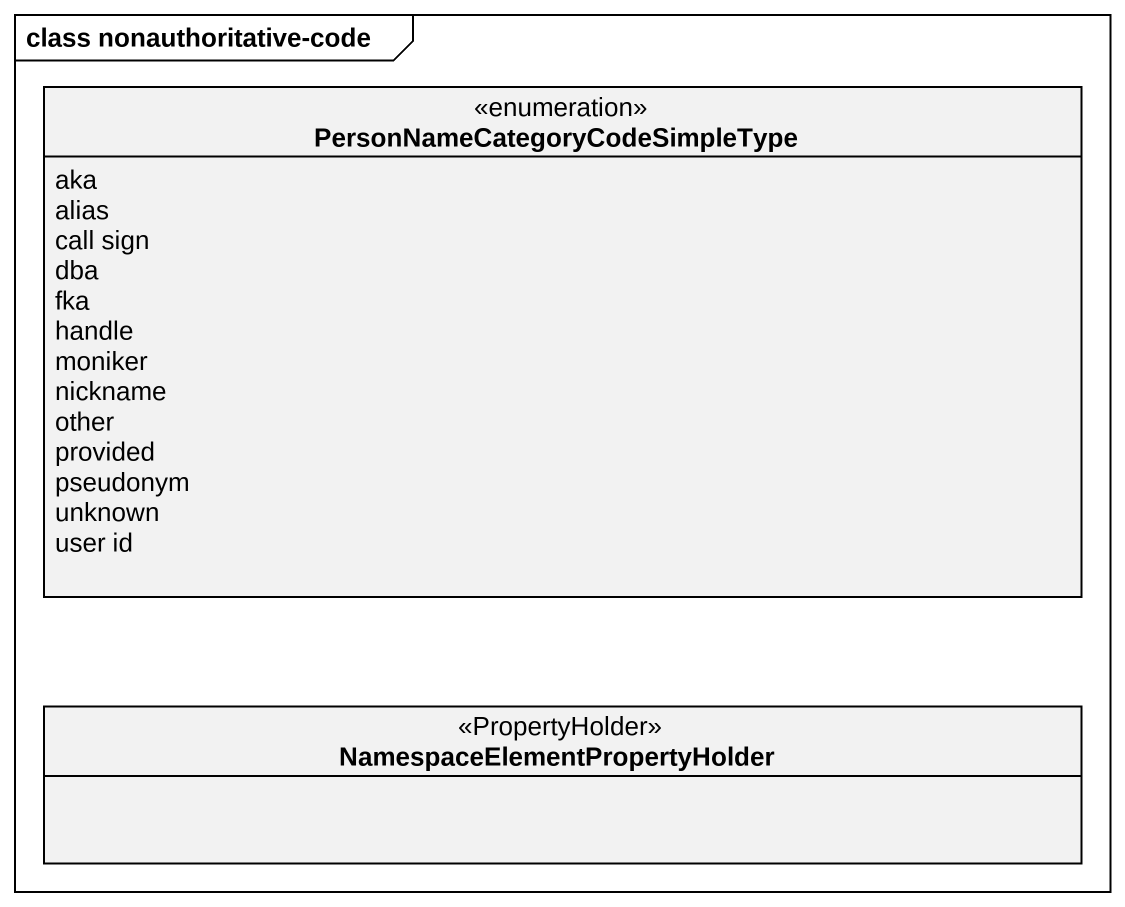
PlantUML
@startuml
mainframe class nonauthoritative-code
hide circle
hide empty members
enum "PersonNameCategoryCodeSimpleType" as PersonNameCategoryCodeSimple {
  aka
  alias
  call sign
  dba
  fka
  handle
  moniker
  nickname
  other
  provided
  pseudonym
  unknown
  user id
}
class "NamespaceElementPropertyHolder" as NamespaceElementPropertyHold <<PropertyHolder>>
@enduml
